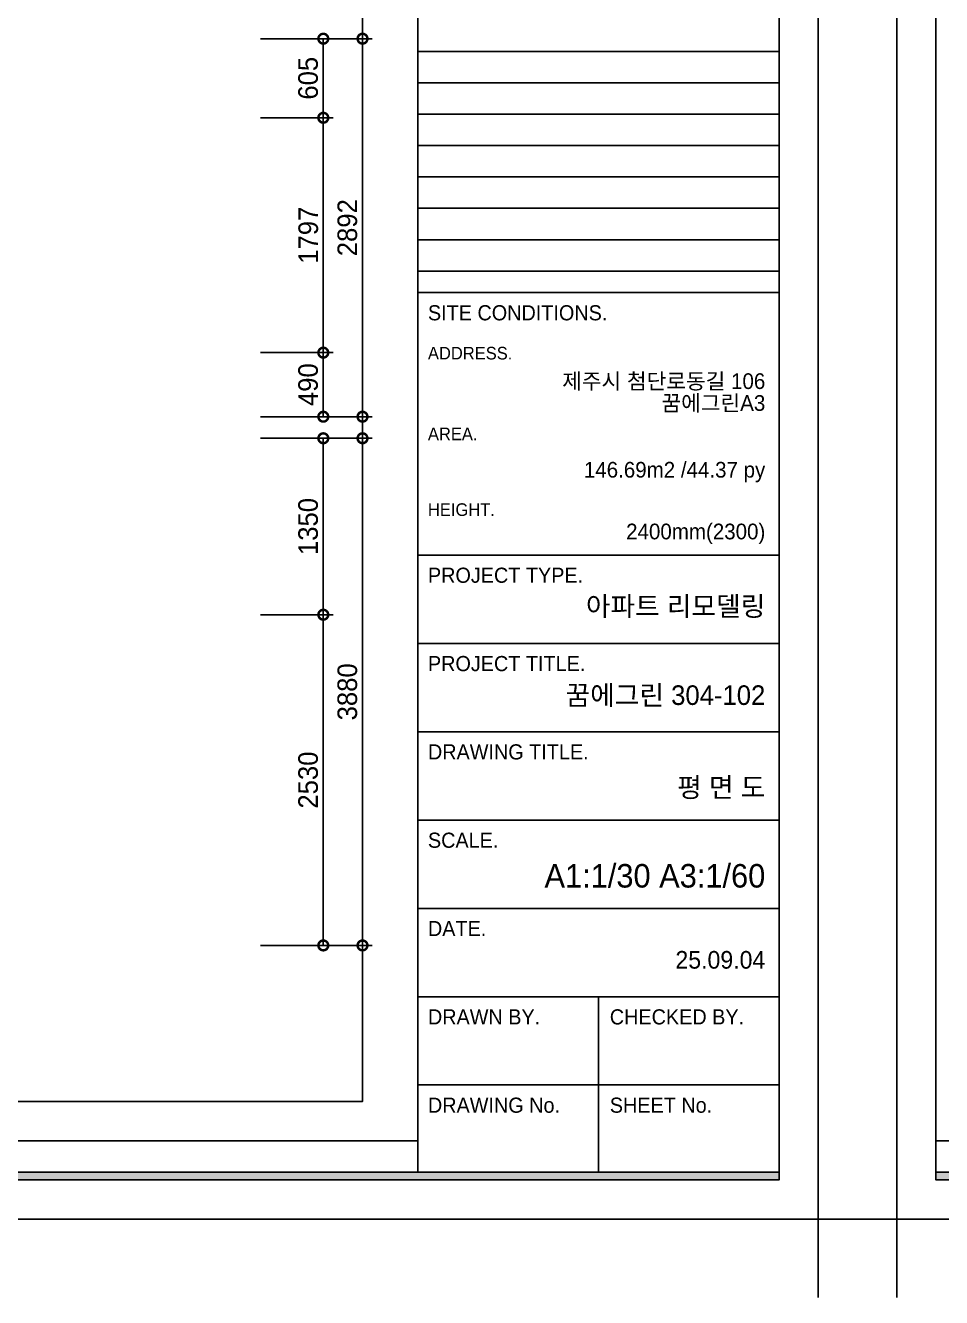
# Model space of a CAD drawing. Header units: millimetres. Extents: x 346859 to 753976, y -86090 to 5333.
# Drawn here: x 416634 to 423642, y -28549 to -18817 of the extents above; entities that cross this region are included whole.
import ezdxf
from ezdxf.enums import TextEntityAlignment as Align

# ---------------------------------------------------------------- set-up
doc = ezdxf.new("R2010")
doc.units = ezdxf.units.MM
doc.header["$LTSCALE"] = 60
for name, color, linetype in [('07-DIM WAL', 5, 'Continuous'), ('FORM(YOURNAME)-1', 1, 'Continuous'), ('FORM(YOURNAME)-11', 1, 'Continuous')]:
    doc.layers.add(name, color=color, linetype=linetype)
doc.styles.add('YOURNAME', font='HY울릉도M.TTF')
doc.styles.add('스타일1', font='HY울릉도M.TTF')
doc.dimstyles.new('60', dxfattribs={"dimscale": 60, "dimtxt": 2.5, "dimasz": 2.5, "dimexe": 1.25, "dimexo": 2, "dimtad": 1, "dimdec": 0, "dimtxsty": '스타일1', "dimblk": 'DOTSMALL', "dimcen": 2.5, "dimclrd": 1, "dimclre": 1, "dimclrt": 2, "dimadec": 0, "dimazin": 0, "dimtfac": 1, "dimtdec": 0, "dimtix": 1, "dimtmove": 0, "dimatfit": 3, "dimldrblk": 'DOTSMALL', "dimfxl": 1.25, "dimarcsym": 0})

# ---------------------------------------------------------------- blocks, each defined once
blk = doc.blocks.new('FORM-ELEVATION')
at = {"layer": 'FORM(YOURNAME)-11'}
h = blk.add_hatch(color=256, dxfattribs=at)
h.dxf.hatch_style = 1
h.paths.add_polyline_path([(-10309, 35708), (71691, 35708), (71691, 35508), (-10309, 35508)])
h.paths.add_polyline_path([(-10309, -21492), (71691, -21492), (71691, -21692), (-10309, -21692)])
at = {"layer": 'Defpoints', "color": 158}
for p, q in [((62481, 35508), (62481, -21492)), ((62481, 7086), (71691, 7086)), ((62481, 6286), (71691, 6286)), ((62481, 5486), (71691, 5486)), ((62481, 4686), (71691, 4686)), ((62481, 3886), (71691, 3886)), ((62481, 3086), (71691, 3086)), ((62481, 2286), (71691, 2286)), ((62481, 1486), (71691, 1486)), ((62481, -20692), (-10309, -20692))]:
    blk.add_line(p, q, dxfattribs=at)
for points in [[(-10309, -21692), (71691, -21692), (71691, 35708), (-10309, 35708)], [(-8309, 33708), (61071, 33708), (61071, -19692), (-8309, -19692)]]:
    blk.add_lwpolyline(points, close=True, dxfattribs=at)
at = {"layer": 'Defpoints', "color": 1}
for points in [[(-11309, -24692), (-11309, -22692), (-13309, -22692)], [(72691, -24692), (72691, -22692), (74691, -22692)]]:
    blk.add_lwpolyline(points, dxfattribs=at)
at = {"layer": 'FORM(YOURNAME)-11', "color": 14}
for p, q in [((62481, 937), (71691, 937)), ((62481, -5756), (71691, -5756)), ((62481, -8009), (71691, -8009)), ((62481, -10261), (71691, -10261)), ((62481, -12514), (71691, -12514)), ((62481, -14766), (71691, -14766)), ((62481, -17019), (71691, -17019)), ((67086, -17019), (67086, -21492)), ((62481, -19271), (71691, -19271))]:
    blk.add_line(p, q, dxfattribs=at)
at = {"layer": 'FORM(YOURNAME)-11', "color": 250}
blk.add_lwpolyline([(-11309, -22692), (72691, -22692), (72691, 36708), (-11309, 36708)], close=True, dxfattribs=at)
at = {"layer": 'FORM(YOURNAME)-11'}
blk.add_lwpolyline([(-10309, -21492), (71691, -21492), (71691, -21692), (-10309, -21692)], close=True, dxfattribs=at)
at = {"layer": 'FORM(YOURNAME)-11', "color": 14, "style": 'YOURNAME'}
for s, height, p in [('SITE CONDITIONS.', 386.14, (62739, 422)), ('PROJECT TYPE.', 386.14, (62739, -6271)), ('PROJECT TITLE.', 386.14, (62739, -8524)), ('DRAWING TITLE.', 386.14, (62739, -10776)), ('SCALE.', 386.1, (62739, -13029)), ('DATE.', 386.1, (62739, -15281)), ('DRAWN BY.', 386.1, (62739, -17534)), ('CHECKED BY.', 386.14, (67376, -17534)), ('DRAWING No.', 386.14, (62739, -19786)), ('SHEET No.', 386.1, (67376, -19786))]:
    blk.add_text(s, height=height, dxfattribs=at).set_placement(p, align=Align.MIDDLE_LEFT)
at = {"layer": 'FORM(YOURNAME)-11', "color": 251, "style": 'YOURNAME'}
for s, p in [('ADDRESS.', (62739, -608)), ('AREA.', (62739, -2667)), ('HEIGHT.', (62739, -4598))]:
    blk.add_text(s, height=321.8, dxfattribs=at).set_placement(p, align=Align.MIDDLE_LEFT)
at = {"layer": 'FORM(YOURNAME)-11', "color": 3, "style": 'YOURNAME'}
for tag, height, p in [('1', 450, (71041, -1219)), ('2', 450, (71041, -1863)), ('3', 450, (71041, -3150)), ('4', 450, (71041, -5081)), ('5', 515, (71041, -7398)), ('6', 515, (71041, -9650)), ('7', 515, (71041, -11903)), ('8', 515, (71041, -14155)), ('9', 515, (71041, -16408)), ('10', 515, (66791, -18596)), ('11', 515, (71041, -18660)), ('12', 515, (66791, -20848)), ('13', 515, (71041, -20848))]:
    blk.add_attdef(tag, text='', height=height, dxfattribs=at).set_placement(p, align=Align.MIDDLE_RIGHT)
blk = doc.blocks.new('_DotSmall')
at = {"color": 0, "linetype": 'ByBlock', "const_width": 0.5}
blk.add_lwpolyline([(-0.0625, 0, 1), (0.0625, 0, 1)], format="xyb", close=True, dxfattribs=at)
blk = doc.blocks.new('*D201')
at = {"layer": '07-DIM WAL', "color": 1, "lineweight": -2, "transparency": 16777216}
for p, q in [((418432.7, -21975.4), (419287.7, -21975.4)), ((419212.7, -21975.4), (419212.7, -25855.4)), ((418432.7, -25855.4), (419287.7, -25855.4))]:
    blk.add_line(p, q, dxfattribs=at)
at = {"layer": 'Defpoints', "color": 0, "transparency": 16777216}
for p in [(418312.7, -21975.4), (418312.7, -25855.4), (419212.7, -25855.4)]:
    blk.add_point(p, dxfattribs=at)
at = {"layer": '07-DIM WAL', "color": 1, "lineweight": -2, "transparency": 16777216, "xscale": 150, "yscale": 150, "zscale": 150}
for p, rotation in [((419212.7, -21975.4), 90), ((419212.7, -25855.4), 270)]:
    blk.add_blockref('_DotSmall', p, dxfattribs=dict(at, rotation=rotation))
at = {"layer": '07-DIM WAL', "color": 2, "transparency": 16777216, "insert": (419097.1, -23915.4), "char_height": 150, "attachment_point": 5, "rotation": 90, "style": '스타일1'}
blk.add_mtext('3880', dxfattribs=at)
blk = doc.blocks.new('*D234')
at = {"layer": '07-DIM WAL', "color": 1, "lineweight": -2, "transparency": 16777216}
for p, q in [((418432.7, -18918.4), (419287.7, -18918.4)), ((419212.7, -18918.4), (419212.7, -21810.4)), ((418432.7, -21810.4), (419287.7, -21810.4))]:
    blk.add_line(p, q, dxfattribs=at)
at = {"layer": 'Defpoints', "color": 0, "transparency": 16777216}
for p in [(418312.7, -18918.4), (418312.7, -21810.4), (419212.7, -21810.4)]:
    blk.add_point(p, dxfattribs=at)
at = {"layer": '07-DIM WAL', "color": 1, "lineweight": -2, "transparency": 16777216, "xscale": 150, "yscale": 150, "zscale": 150}
for p, rotation in [((419212.7, -18918.4), 90), ((419212.7, -21810.4), 270)]:
    blk.add_blockref('_DotSmall', p, dxfattribs=dict(at, rotation=rotation))
at = {"layer": '07-DIM WAL', "color": 2, "transparency": 16777216, "insert": (419097.2, -20364.4), "char_height": 150, "attachment_point": 5, "rotation": 90, "style": '스타일1'}
blk.add_mtext('2892', dxfattribs=at)
blk = doc.blocks.new('*D235')
at = {"layer": '07-DIM WAL', "color": 1, "lineweight": -2, "transparency": 16777216}
for p, q in [((418432.7, -21320.4), (418987.7, -21320.4)), ((418912.7, -21810.4), (418912.7, -21320.4)), ((418432.7, -21810.4), (418987.7, -21810.4))]:
    blk.add_line(p, q, dxfattribs=at)
at = {"layer": 'Defpoints', "color": 0, "transparency": 16777216}
for p in [(418312.7, -21320.4), (418912.7, -21320.4), (418312.7, -21810.4)]:
    blk.add_point(p, dxfattribs=at)
at = {"layer": '07-DIM WAL', "color": 1, "lineweight": -2, "transparency": 16777216, "xscale": 150, "yscale": 150, "zscale": 150}
for p, rotation in [((418912.7, -21320.4), 90), ((418912.7, -21810.4), 270)]:
    blk.add_blockref('_DotSmall', p, dxfattribs=dict(at, rotation=rotation))
at = {"layer": '07-DIM WAL', "color": 2, "transparency": 16777216, "insert": (418797.1, -21565.4), "char_height": 150, "attachment_point": 5, "rotation": 90, "style": '스타일1'}
blk.add_mtext('490', dxfattribs=at)
blk = doc.blocks.new('*D236')
at = {"layer": '07-DIM WAL', "color": 1, "lineweight": -2, "transparency": 16777216}
for p, q in [((418432.7, -19523.4), (418987.7, -19523.4)), ((418912.7, -21320.4), (418912.7, -19523.4)), ((418432.7, -21320.4), (418987.7, -21320.4))]:
    blk.add_line(p, q, dxfattribs=at)
at = {"layer": 'Defpoints', "color": 0, "transparency": 16777216}
for p in [(418312.7, -19523.4), (418912.7, -19523.4), (418312.7, -21320.4)]:
    blk.add_point(p, dxfattribs=at)
at = {"layer": '07-DIM WAL', "color": 1, "lineweight": -2, "transparency": 16777216, "xscale": 150, "yscale": 150, "zscale": 150}
for p, rotation in [((418912.7, -19523.4), 90), ((418912.7, -21320.4), 270)]:
    blk.add_blockref('_DotSmall', p, dxfattribs=dict(at, rotation=rotation))
at = {"layer": '07-DIM WAL', "color": 2, "transparency": 16777216, "insert": (418798.4, -20421.9), "char_height": 150, "attachment_point": 5, "rotation": 90, "style": '스타일1'}
blk.add_mtext('1797', dxfattribs=at)
blk = doc.blocks.new('*D237')
at = {"layer": '07-DIM WAL', "color": 1, "lineweight": -2, "transparency": 16777216}
for p, q in [((418432.7, -18918.4), (418987.7, -18918.4)), ((418912.7, -18918.4), (418912.7, -19523.4)), ((418432.7, -19523.4), (418987.7, -19523.4))]:
    blk.add_line(p, q, dxfattribs=at)
at = {"layer": 'Defpoints', "color": 0, "transparency": 16777216}
for p in [(418312.7, -18918.4), (418312.7, -19523.4), (418912.7, -19523.4)]:
    blk.add_point(p, dxfattribs=at)
at = {"layer": '07-DIM WAL', "color": 1, "lineweight": -2, "transparency": 16777216, "xscale": 150, "yscale": 150, "zscale": 150}
for p, rotation in [((418912.7, -18918.4), 90), ((418912.7, -19523.4), 270)]:
    blk.add_blockref('_DotSmall', p, dxfattribs=dict(at, rotation=rotation))
at = {"layer": '07-DIM WAL', "color": 2, "transparency": 16777216, "insert": (418797.1, -19220.9), "char_height": 150, "attachment_point": 5, "rotation": 90, "style": '스타일1'}
blk.add_mtext('605', dxfattribs=at)
blk = doc.blocks.new('*D238')
at = {"layer": '07-DIM WAL', "color": 1, "lineweight": -2, "transparency": 16777216}
for p, q in [((418432.7, -21975.4), (418987.7, -21975.4)), ((418912.7, -21975.4), (418912.7, -23325.4)), ((418432.7, -23325.4), (418987.7, -23325.4))]:
    blk.add_line(p, q, dxfattribs=at)
at = {"layer": 'Defpoints', "color": 0, "transparency": 16777216}
for p in [(418312.7, -21975.4), (418312.7, -23325.4), (418912.7, -23325.4)]:
    blk.add_point(p, dxfattribs=at)
at = {"layer": '07-DIM WAL', "color": 1, "lineweight": -2, "transparency": 16777216, "xscale": 150, "yscale": 150, "zscale": 150}
for p, rotation in [((418912.7, -21975.4), 90), ((418912.7, -23325.4), 270)]:
    blk.add_blockref('_DotSmall', p, dxfattribs=dict(at, rotation=rotation))
at = {"layer": '07-DIM WAL', "color": 2, "transparency": 16777216, "insert": (418797.2, -22650.4), "char_height": 150, "attachment_point": 5, "rotation": 90, "style": '스타일1'}
blk.add_mtext('1350', dxfattribs=at)
blk = doc.blocks.new('*D239')
at = {"layer": '07-DIM WAL', "color": 1, "lineweight": -2, "transparency": 16777216}
for p, q in [((418432.7, -23325.4), (418987.7, -23325.4)), ((418912.7, -25855.4), (418912.7, -23325.4)), ((418432.7, -25855.4), (418987.7, -25855.4))]:
    blk.add_line(p, q, dxfattribs=at)
at = {"layer": 'Defpoints', "color": 0, "transparency": 16777216}
for p in [(418312.7, -23325.4), (418912.7, -23325.4), (418312.7, -25855.4)]:
    blk.add_point(p, dxfattribs=at)
at = {"layer": '07-DIM WAL', "color": 1, "lineweight": -2, "transparency": 16777216, "xscale": 150, "yscale": 150, "zscale": 150}
for p, rotation in [((418912.7, -23325.4), 90), ((418912.7, -25855.4), 270)]:
    blk.add_blockref('_DotSmall', p, dxfattribs=dict(at, rotation=rotation))
at = {"layer": '07-DIM WAL', "color": 2, "transparency": 16777216, "insert": (418797.2, -24590.4), "char_height": 150, "attachment_point": 5, "rotation": 90, "style": '스타일1'}
blk.add_mtext('2530', dxfattribs=at)

msp = doc.modelspace()

# ---------------------------------------------------------------- block references
at = {"layer": 'FORM(YOURNAME)-1'}
ref = msp.add_blockref('FORM-ELEVATION', (400891.3, -21141.9), dxfattribs=dict(at, xscale=0.3000000000000002, yscale=0.3000000000000002, zscale=0.3000000000000002))
ref.add_attrib('9', '25.09.04', dxfattribs={"layer": 'FORM(YOURNAME)-11', "color": 3, "height": 135, "style": 'YOURNAME'}).set_placement((422293.5, -25965.6), align=Align.MIDDLE_RIGHT)
ref.add_attrib('8', 'A1:1/30 A3:1/60', dxfattribs={"layer": 'FORM(YOURNAME)-11', "color": 3, "height": 180, "style": 'YOURNAME'}).set_placement((422293.5, -25322.7), align=Align.MIDDLE_RIGHT)
ref.add_attrib('7', '평 면 도', dxfattribs={"layer": 'FORM(YOURNAME)-11', "color": 3, "height": 150, "style": 'YOURNAME'}).set_placement((422293.5, -24646.1), align=Align.MIDDLE_RIGHT)
ref.add_attrib('6', '꿈에그린 304-102', dxfattribs={"layer": 'FORM(YOURNAME)-11', "color": 3, "height": 150, "style": 'YOURNAME'}).set_placement((422293.5, -23940.7), align=Align.MIDDLE_RIGHT)
ref.add_attrib('5', '아파트 리모델링', dxfattribs={"layer": 'FORM(YOURNAME)-11', "color": 3, "height": 150, "style": 'YOURNAME'}).set_placement((422293.5, -23260), align=Align.MIDDLE_RIGHT)
ref.add_attrib('1', '제주시 첨단로동길 106', dxfattribs={"layer": 'FORM(YOURNAME)-11', "color": 3, "height": 120, "style": 'YOURNAME'}).set_placement((422293.5, -21538.4), align=Align.MIDDLE_RIGHT)
ref.add_attrib('2', '꿈에그린A3', dxfattribs={"layer": 'FORM(YOURNAME)-11', "color": 3, "height": 120, "style": 'YOURNAME'}).set_placement((422293.5, -21705.6), align=Align.MIDDLE_RIGHT)
ref.add_attrib('3', '146.69m2 /44.37 py', dxfattribs={"layer": 'FORM(YOURNAME)-11', "color": 3, "height": 120, "style": 'YOURNAME'}).set_placement((422293.5, -22216.2), align=Align.MIDDLE_RIGHT)
ref.add_attrib('4', '2400mm(2300)', dxfattribs={"layer": 'FORM(YOURNAME)-11', "color": 3, "height": 120, "style": 'YOURNAME'}).set_placement((422293.5, -22688.6), align=Align.MIDDLE_RIGHT)
at = {"layer": 'FORM(YOURNAME)-1', "xscale": 0.3000000000000002, "yscale": 0.3000000000000002, "zscale": 0.3000000000000002}
msp.add_blockref('FORM-ELEVATION', (426691.3, -21141.9), dxfattribs=at)

# ---------------------------------------------------------------- dimensions: what is measured, and where the dimension line sits
at = {"layer": '07-DIM WAL'}
for base, p1, p2, picture, middle in [((419212.7, -21810.4), (418312.7, -18918.4), (418312.7, -21810.4), '*D234', (419097.2, -20364.4)), ((418912.7, -19523.4), (418312.7, -18918.4), (418312.7, -19523.4), '*D237', (418797.1, -19220.9)), ((418912.7, -19523.4), (418312.7, -21320.4), (418312.7, -19523.4), '*D236', (418798.4, -20421.9)), ((418912.7, -21320.4), (418312.7, -21810.4), (418312.7, -21320.4), '*D235', (418797.1, -21565.4)), ((419212.7, -25855.4), (418312.7, -21975.4), (418312.7, -25855.4), '*D201', (419097.1, -23915.4)), ((418912.7, -23325.4), (418312.7, -21975.4), (418312.7, -23325.4), '*D238', (418797.2, -22650.4)), ((418912.7, -23325.4), (418312.7, -25855.4), (418312.7, -23325.4), '*D239', (418797.2, -24590.4))]:
    dim = msp.add_linear_dim(base=base, p1=p1, p2=p2, angle=90, dimstyle='60', override={"dimtfill": 0}, dxfattribs=at)
    dim.commit()
    dim.dimension.update_dxf_attribs({"geometry": picture, "text_midpoint": middle})

doc.saveas('drawing.dxf')
